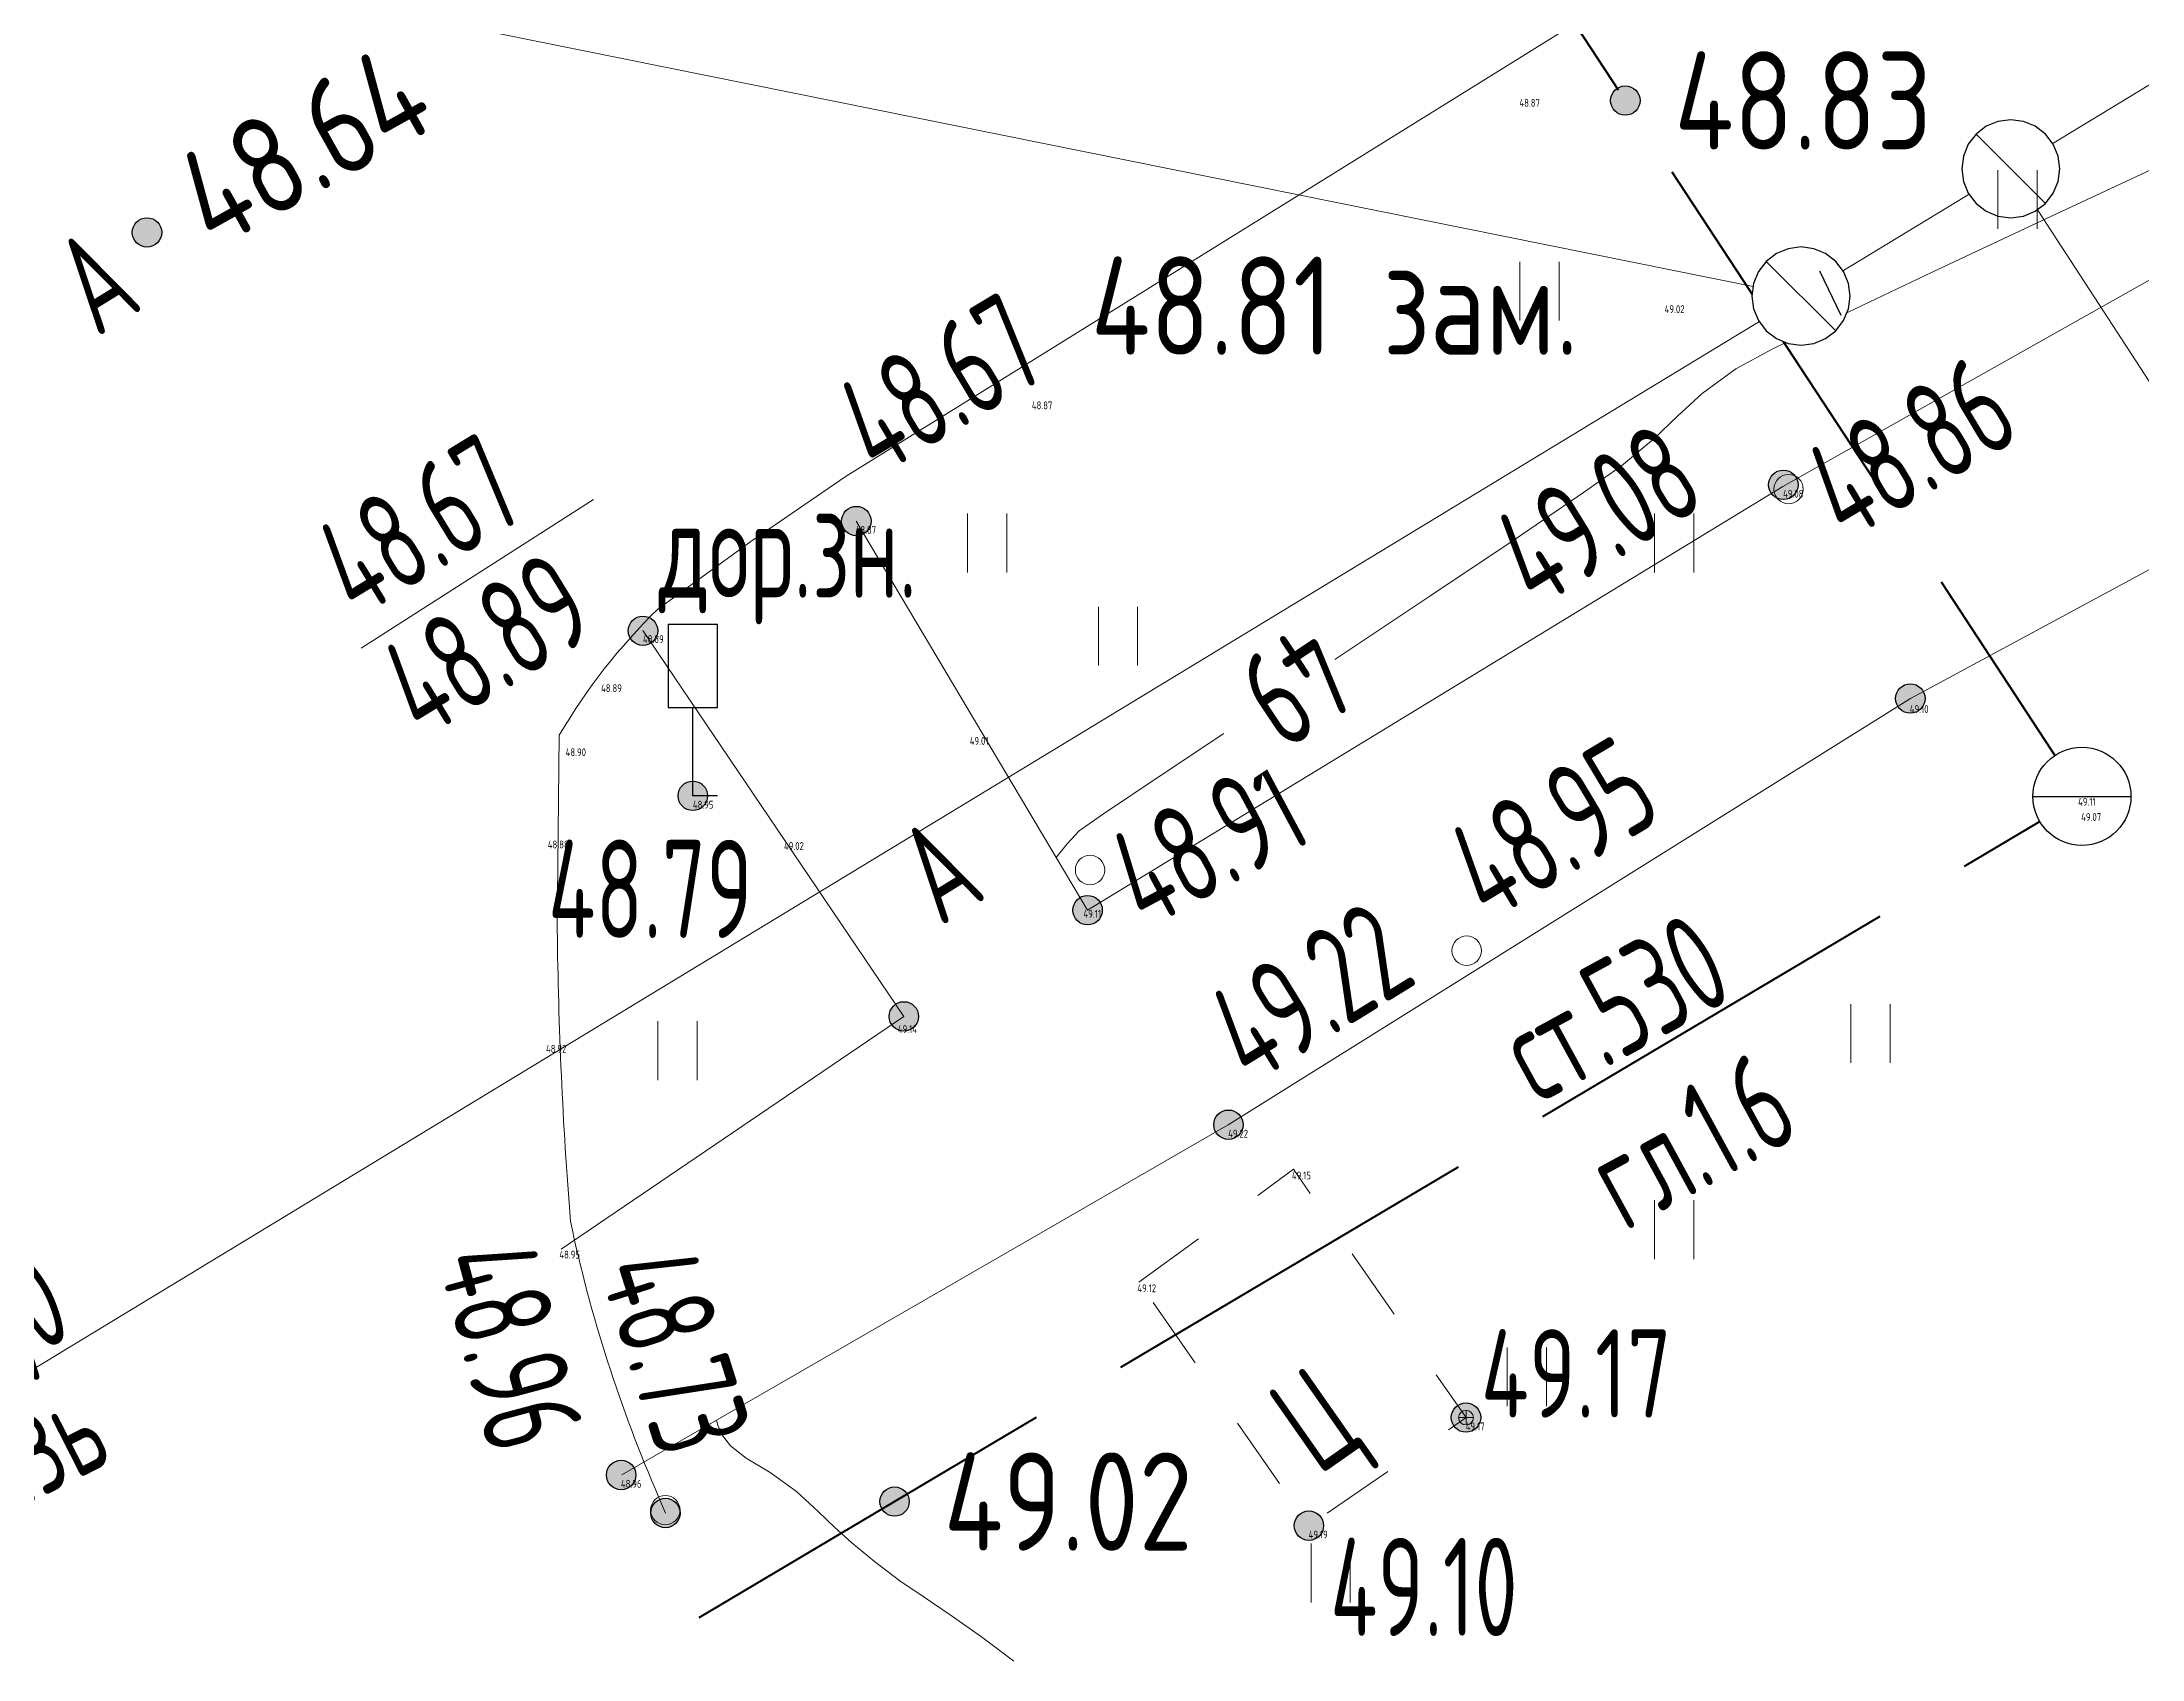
# Model space of a CAD drawing. Extents: x 1098675 to 1099684, y 381052 to 381453.
# Drawn here: x 1099243.87 to 1099265.27, y 381119.42 to 381135.91 of the extents above; entities that cross this region are included whole.
import ezdxf
from ezdxf.enums import TextEntityAlignment as Align

# ---------------------------------------------------------------- set-up
doc = ezdxf.new("R2010")
doc.units = 0
doc.header["$MEASUREMENT"] = 0
doc.set_wipeout_variables(frame=1)
doc.linetypes.add('500_122_1_1', pattern=[10, 8, -2])
doc.linetypes.add('500_189_2', pattern=[3, 1.5, -1.5])
doc.layers.add('Горизонтали', color=32, linetype='CONTINUOUS', lineweight=15)
doc.layers.add('Съемка', color=253, linetype='CONTINUOUS', lineweight=20)
doc.layers.add('С_ВЫСОТА', color=252, linetype='CONTINUOUS')
doc.styles.add('D431', font='GOST2304A.ttf', dxfattribs={"height": 0.8})
doc.styles.add('TOPO_D431', font='GOST2304A.ttf')
doc.styles.add('ГОСТ', font='GOST2304A.ttf', dxfattribs={"height": 2.5})
doc.linetypes.add('500_132_1', pattern='A,4,[3,Topography.shx,S=2.5,R=0,X=0,Y=0],4,-2', length=10)

# ---------------------------------------------------------------- blocks, each defined once
blk = doc.blocks.new('Съемка')
at = {"layer": 'Съемка', "linetype": 'Continuous', "lineweight": -2}
h = blk.add_hatch(color=8, dxfattribs=at)
h.dxf.hatch_style = 1
edge = h.paths.add_edge_path()
edge.add_arc((1099260.002, 381135.309), 0.15, 0, 360)
h = blk.add_hatch(color=8, dxfattribs=at)
h.dxf.hatch_style = 1
edge = h.paths.add_edge_path()
edge.add_arc((1099263.93, 381134.614), 0.15, 0, 360)
h = blk.add_hatch(color=8, dxfattribs=at)
h.dxf.hatch_style = 1
edge = h.paths.add_edge_path()
edge.add_arc((1099244.938, 381133.965), 0.15, 0, 360)
h = blk.add_hatch(color=8, dxfattribs=at)
h.dxf.hatch_style = 1
edge = h.paths.add_edge_path()
edge.add_arc((1099261.793, 381133.317), 0.15, 0, 360)
h = blk.add_hatch(color=8, dxfattribs=at)
h.dxf.hatch_style = 1
edge = h.paths.add_edge_path()
edge.add_arc((1099261.613, 381131.392), 0.15, 0, 360)
h = blk.add_hatch(color=8, dxfattribs=at)
h.dxf.hatch_style = 1
edge = h.paths.add_edge_path()
edge.add_arc((1099261.613, 381131.392), 0.15, 0, 360)
h = blk.add_hatch(color=8, dxfattribs=at)
h.dxf.hatch_style = 1
edge = h.paths.add_edge_path()
edge.add_arc((1099252.166, 381131.023), 0.15, 0, 360)
h = blk.add_hatch(color=8, dxfattribs=at)
h.dxf.hatch_style = 1
edge = h.paths.add_edge_path()
edge.add_arc((1099252.166, 381131.023), 0.15, 0, 360)
h = blk.add_hatch(color=8, dxfattribs=at)
h.dxf.hatch_style = 1
edge = h.paths.add_edge_path()
edge.add_arc((1099249.992, 381129.905), 0.15, 0, 360)
h = blk.add_hatch(color=8, dxfattribs=at)
h.dxf.hatch_style = 1
edge = h.paths.add_edge_path()
edge.add_arc((1099249.992, 381129.905), 0.15, 0, 360)
h = blk.add_hatch(color=8, dxfattribs=at)
h.dxf.hatch_style = 1
edge = h.paths.add_edge_path()
edge.add_arc((1099262.907, 381129.214), 0.15, 0, 360)
h = blk.add_hatch(color=8, dxfattribs=at)
h.dxf.hatch_style = 1
edge = h.paths.add_edge_path()
edge.add_arc((1099262.907, 381129.214), 0.15, 0, 360)
h = blk.add_hatch(color=8, dxfattribs=at)
h.dxf.hatch_style = 1
edge = h.paths.add_edge_path()
edge.add_arc((1099250.5, 381128.222), 0.15, 0, 360)
h = blk.add_hatch(color=8, dxfattribs=at)
h.dxf.hatch_style = 1
edge = h.paths.add_edge_path()
edge.add_arc((1099254.523, 381127.057), 0.15, 0, 360)
h = blk.add_hatch(color=8, dxfattribs=at)
h.dxf.hatch_style = 1
edge = h.paths.add_edge_path()
edge.add_arc((1099254.523, 381127.057), 0.15, 0, 360)
h = blk.add_hatch(color=8, dxfattribs=at)
h.dxf.hatch_style = 1
edge = h.paths.add_edge_path()
edge.add_arc((1099252.651, 381125.974), 0.15, 0, 360)
h = blk.add_hatch(color=8, dxfattribs=at)
h.dxf.hatch_style = 1
edge = h.paths.add_edge_path()
edge.add_arc((1099252.651, 381125.974), 0.15, 0, 360)
h = blk.add_hatch(color=8, dxfattribs=at)
h.dxf.hatch_style = 1
edge = h.paths.add_edge_path()
edge.add_arc((1099255.958, 381124.87), 0.15, 0, 360)
h = blk.add_hatch(color=8, dxfattribs=at)
h.dxf.hatch_style = 1
edge = h.paths.add_edge_path()
edge.add_arc((1099255.958, 381124.87), 0.15, 0, 360)
h = blk.add_hatch(color=8, dxfattribs=at)
h.dxf.hatch_style = 1
edge = h.paths.add_edge_path()
edge.add_arc((1099258.379, 381121.885), 0.15, 0, 360)
h = blk.add_hatch(color=8, dxfattribs=at)
h.dxf.hatch_style = 1
edge = h.paths.add_edge_path()
edge.add_arc((1099249.77, 381121.3), 0.15, 0, 360)
h = blk.add_hatch(color=8, dxfattribs=at)
h.dxf.hatch_style = 1
edge = h.paths.add_edge_path()
edge.add_arc((1099249.77, 381121.3), 0.15, 0, 360)
h = blk.add_hatch(color=8, dxfattribs=at)
h.dxf.hatch_style = 1
edge = h.paths.add_edge_path()
edge.add_arc((1099250.221, 381120.912), 0.15, 0, 360)
h = blk.add_hatch(color=8, dxfattribs=at)
h.dxf.hatch_style = 1
edge = h.paths.add_edge_path()
edge.add_arc((1099252.556, 381121.029), 0.15, 0, 360)
h = blk.add_hatch(color=8, dxfattribs=at)
h.dxf.hatch_style = 1
edge = h.paths.add_edge_path()
edge.add_arc((1099256.778, 381120.783), 0.15, 0, 360)
at = {"layer": 'Съемка', "color": 8, "linetype": 'Continuous', "lineweight": 20}
for p, q in [((1099253.3, 381130.5), (1099253.3, 381131.1)), ((1099253.7, 381130.5), (1099253.7, 381131.1)), ((1099260.3, 381130.5), (1099260.3, 381131.1)), ((1099260.7, 381130.5), (1099260.7, 381131.1)), ((1099260.3, 381123.5), (1099260.3, 381124.1)), ((1099260.7, 381123.5), (1099260.7, 381124.1)), ((1099256.8, 381120), (1099256.8, 381120.6)), ((1099257.2, 381120), (1099257.2, 381120.6))]:
    blk.add_line(p, q, dxfattribs=at)
at = {"layer": 'Съемка', "color": 8, "linetype": '500_132_1', "ltscale": 0.5, "flags": 128}
for points in [[(1099383.949, 381208.731), (1099326.921, 381172.344), (1099317.011, 381165.455), (1099300.8, 381157), (1099228.453, 381113.074)], [(1099228.362, 381140.059), (1099261.793, 381133.317)], [(1099263.93, 381134.614), (1099274.482, 381118.403)]]:
    blk.add_lwpolyline(points, dxfattribs=at)
at = {"layer": 'Съемка', "color": 8, "linetype": '500_122_1_1', "lineweight": 40, "ltscale": 0.5, "flags": 128}
blk.add_lwpolyline([(1099173.186, 381073.881), (1099264.655, 381128.217), (1099249.551, 381151.239), (1099313.303, 381191.893)], dxfattribs=at)
at = {"layer": 'Съемка', "color": 8, "linetype": 'Continuous', "ltscale": 0.5}
blk.add_lwpolyline([(1099250.221, 381120.912), (1099250.152, 381121.078, -0.050582), (1099249.253, 381123.887, -0.017166), (1099249.119, 381126.859), (1099249.139, 381128.841, -0.066599), (1099250.143, 381130.125), (1099251.091, 381130.816), (1099252.064, 381131.479), (1099260.641, 381136.813), (1099274.84, 381145.576), (1099294.542, 381157.687, -0.063419), (1099300.801, 381157.303, -0.018142), (1099307.613, 381154.228)], format="xyb", dxfattribs=at)
at = {"layer": 'Съемка', "color": 8, "ltscale": 0.5, "flags": 128}
for points in [[(1099268.392, 381136.102), (1099268.006, 381135.883), (1099267.302, 381135.531), (1099266.371, 381135.084), (1099265.305, 381134.58), (1099264.194, 381134.059), (1099263.129, 381133.56), (1099262.203, 381133.12), (1099261.505, 381132.779), (1099261.127, 381132.575), (1099260.784, 381132.322), (1099260.537, 381132.096), (1099260.294, 381131.861), (1099259.965, 381131.586), (1099259.577, 381131.313), (1099258.89, 381130.847), (1099258.009, 381130.256), (1099257.042, 381129.611), (1099256.095, 381128.98), (1099255.273, 381128.433), (1099254.685, 381128.038), (1099254.436, 381127.865), (1099254.316, 381127.734), (1099254.204, 381127.593)], [(1099250.742, 381121.857), (1099250.754, 381121.808), (1099250.795, 381121.713), (1099250.884, 381121.596), (1099251.044, 381121.473), (1099251.289, 381121.326), (1099251.555, 381121.132), (1099251.776, 381120.927), (1099251.946, 381120.766), (1099252.119, 381120.608), (1099252.351, 381120.417), (1099252.611, 381120.221), (1099252.857, 381120.054), (1099253.123, 381119.876), (1099253.442, 381119.649), (1099253.772, 381119.403)]]:
    blk.add_lwpolyline(points, dxfattribs=at)
at = {"layer": 'Съемка', "color": 8, "linetype": 'Continuous', "ltscale": 0.5}
for points in [[(1099252.166, 381131.023), (1099254.523, 381127.057), (1099261.609, 381131.377), (1099270.323, 381136.285), (1099277.146, 381140.484), (1099287.33, 381145.812), (1099288.501, 381143.999), (1099278.329, 381138.181), (1099271.601, 381133.908), (1099262.907, 381129.214), (1099255.955, 381124.868), (1099249.776, 381121.3)], [(1099249.16, 381123.603), (1099252.651, 381125.974), (1099249.99, 381129.908)]]:
    blk.add_lwpolyline(points, dxfattribs=at)
at = {"layer": 'Съемка', "color": 8, "linetype": 'Continuous', "lineweight": 20}
for points in [[(1099258.929, 381133.067), (1099258.929, 381133.667)], [(1099259.329, 381133.067), (1099259.329, 381133.667)], [(1099254.633, 381129.55), (1099254.633, 381130.15)], [(1099255.033, 381129.55), (1099255.033, 381130.15)], [(1099262.3, 381125.5), (1099262.3, 381126.1)], [(1099262.7, 381125.5), (1099262.7, 381126.1)], [(1099250.144, 381125.324), (1099250.144, 381125.924)], [(1099250.544, 381125.324), (1099250.544, 381125.924)], [(1099258.8, 381122), (1099258.8, 381122.6)], [(1099259.2, 381122), (1099259.2, 381122.6)]]:
    blk.add_lwpolyline(points, dxfattribs=at)
at = {"layer": 'Съемка', "color": 8, "linetype": 'Continuous', "lineweight": 20, "flags": 128}
for points in [[(1099261.516, 381131.349, 1), (1099261.816, 381131.349, 1)], [(1099254.398, 381127.466, 1), (1099254.698, 381127.466, 1)], [(1099258.236, 381126.644, 1), (1099258.536, 381126.644, 1)], [(1099250.07, 381120.942, 1), (1099250.37, 381120.942, 1)], [(1099250.071, 381120.912, 1), (1099250.371, 381120.912, 1)]]:
    blk.add_lwpolyline(points, format="xyb", close=True, dxfattribs=at)
at = {"layer": 'Съемка', "color": 8, "flags": 128}
blk.add_lwpolyline([(1099247.122, 381129.727), (1099249.489, 381131.242)], dxfattribs=at)
at = {"layer": 'Съемка', "color": 8, "linetype": 'Continuous', "lineweight": -2}
for points in [[(1099250.25, 381129.972), (1099250.25, 381129.122), (1099250.75, 381129.122), (1099250.75, 381129.972)], [(1099250.25, 381129.972), (1099250.75, 381129.972)], [(1099250.75, 381128.222), (1099250.5, 381128.222), (1099250.5, 381129.122)]]:
    blk.add_lwpolyline(points, dxfattribs=at)
at = {"layer": 'Съемка', "color": 8, "linetype": '500_189_2', "ltscale": 0.5, "flags": 128}
blk.add_lwpolyline([(1099255.046, 381123.265), (1099256.621, 381124.416), (1099258.379, 381121.885), (1099256.778, 381120.783)], close=True, dxfattribs=at)
at = {"layer": 'Съемка', "color": 8, "linetype": 'Continuous'}
for points in [[(1099258.379, 381121.96), (1099258.379, 381121.81)], [(1099258.379, 381121.96), (1099258.379, 381121.81)], [(1099258.454, 381121.885), (1099258.304, 381121.885)], [(1099258.454, 381121.885), (1099258.304, 381121.885)]]:
    blk.add_lwpolyline(points, dxfattribs=at)
at = {"layer": 'Съемка', "color": 8, "linetype": 'Continuous', "lineweight": -2}
for centre in [(1099260.002, 381135.309), (1099263.93, 381134.614), (1099244.938, 381133.965), (1099261.793, 381133.317), (1099261.613, 381131.392), (1099261.613, 381131.392), (1099252.166, 381131.023), (1099252.166, 381131.023), (1099249.992, 381129.905), (1099249.992, 381129.905), (1099262.907, 381129.214), (1099262.907, 381129.214), (1099250.5, 381128.222), (1099254.523, 381127.057), (1099254.523, 381127.057), (1099252.651, 381125.974), (1099252.651, 381125.974), (1099255.958, 381124.87), (1099255.958, 381124.87), (1099258.379, 381121.885), (1099249.77, 381121.3), (1099249.77, 381121.3), (1099250.221, 381120.912), (1099252.556, 381121.029), (1099256.778, 381120.783)]:
    blk.add_circle(centre, 0.15, dxfattribs=at)
at = {"layer": 'Съемка', "color": 8, "linetype": 'Continuous'}
blk.add_circle((1099258.379, 381121.885), 0.075, dxfattribs=at)
blk.add_circle((1099258.379, 381121.885), 0.075, dxfattribs=at)
at = {"layer": 'Съемка', "color": 8, "linetype": 'Continuous', "lineweight": 30, "style": 'ГОСТ'}
blk.add_text('48.64', height=1, rotation=29.167, dxfattribs=at).set_placement((1099245.618, 381133.772))
for s, p in [('48.83', (1099260.502, 381134.809)), ('48.81 зам.', (1099254.556, 381132.718)), ('49.02', (1099253.056, 381120.529))]:
    blk.add_text(s, height=1, dxfattribs=at).set_placement(p)
at = {"layer": 'Съемка', "color": 8, "style": 'ГОСТ', "width": 0.8}
for p in [(1099244.165, 381133.32), (1099252.761, 381127.315)]:
    blk.add_text('А', height=1, rotation=31.6643, dxfattribs=at).set_placement(p, align=Align.MIDDLE_LEFT)
at = {"layer": 'Съемка', "color": 8, "linetype": 'Continuous', "lineweight": 15, "ltscale": 0.5, "style": 'ГОСТ', "width": 0.8}
for s, rotation, p in [('48.67', 30.9233, (1099252.383, 381131.46)), ('48.86', 30.9091, (1099262.253, 381130.801)), ('48.95', 30.884, (1099258.611, 381126.925)), ('48.91', 28.1696, (1099255.115, 381126.85)), ('48.73', 287.5526, (1099249.536, 381123.402))]:
    blk.add_text(s, height=1, rotation=rotation, dxfattribs=at).set_placement(p)
at = {"layer": 'Съемка', "color": 8, "style": 'ГОСТ', "width": 0.8}
for s, rotation, p in [('48.67', 31.4258, (1099247.081, 381130.015)), ('49.08', 31.6958, (1099259.093, 381130.116)), ('48.89', 31.4258, (1099247.747, 381128.788)), ('49.22', 31.6958, (1099256.185, 381125.263)), ('48.96', 285.0281, (1099247.892, 381123.507))]:
    blk.add_text(s, height=1, rotation=rotation, dxfattribs=at).set_placement(p)
at = {"layer": 'Съемка', "color": 8, "linetype": 'Continuous'}
for s, height, style, width, p in [('дор.зн.', 1, 'ГОСТ', 0.8, (1099250.152, 381130.242)), ('49.17', 0.9, 'D431', 0.9, (1099258.529, 381121.885)), ('49.17', 0.9, 'D431', 0.9, (1099258.529, 381121.885))]:
    blk.add_text(s, height=height, dxfattribs=dict(at, style=style, width=width)).set_placement(p)
at = {"layer": 'Съемка', "color": 8, "lineweight": 30, "style": 'ГОСТ', "width": 0.8}
for s, p in [('48.79', (1099249.024, 381126.774)), ('49.10', (1099256.993, 381119.659))]:
    blk.add_text(s, height=1, dxfattribs=at).set_placement(p)
at = {"layer": 'Съемка', "color": 8, "style": 'ГОСТ', "width": 0.8}
for s, p in [('ст.530', (1099259.887, 381126.064)), ('гл.1.6', (1099260.667, 381124.713))]:
    blk.add_text(s, height=1, rotation=28.5828, dxfattribs=at).set_placement(p, align=Align.MIDDLE_CENTER)
at = {"layer": 'Съемка', "color": 8, "linetype": '500_132_1', "ltscale": 0.5, "style": 'ГОСТ', "width": 0.8}
for s, p in [('гл. 1,0', (1099242.002, 381121.608)), ('связь', (1099242.801, 381120.529))]:
    blk.add_text(s, height=1, rotation=26.9338, dxfattribs=at).set_placement(p)
at = {"layer": 'Съемка', "color": 8, "ltscale": 0.5, "style": 'ГОСТ', "width": 0.8}
blk.add_text('Ц', height=1, rotation=35, dxfattribs=at).set_placement((1099256.59, 381121.696), align=Align.MIDDLE_LEFT)
at = {"color": 8, "linetype": 'Continuous', "lineweight": -2}
for points in [[(1099264.43, 381134.614), (1099264.413, 381134.743), (1099264.363, 381134.864), (1099264.283, 381134.968), (1099264.18, 381135.047), (1099264.059, 381135.097), (1099263.93, 381135.114), (1099263.8, 381135.097), (1099263.68, 381135.047), (1099263.576, 381134.968), (1099263.497, 381134.864), (1099263.447, 381134.743), (1099263.43, 381134.614), (1099263.447, 381134.485), (1099263.497, 381134.364), (1099263.576, 381134.26), (1099263.68, 381134.181), (1099263.8, 381134.131), (1099263.93, 381134.114), (1099264.059, 381134.131), (1099264.18, 381134.181), (1099264.283, 381134.26), (1099264.363, 381134.364), (1099264.413, 381134.485)], [(1099262.293, 381133.317), (1099262.276, 381133.446), (1099262.226, 381133.567), (1099262.146, 381133.67), (1099262.043, 381133.75), (1099261.922, 381133.799), (1099261.793, 381133.817), (1099261.663, 381133.799), (1099261.543, 381133.75), (1099261.439, 381133.67), (1099261.36, 381133.567), (1099261.31, 381133.446), (1099261.293, 381133.317), (1099261.31, 381133.187), (1099261.36, 381133.067), (1099261.439, 381132.963), (1099261.543, 381132.884), (1099261.663, 381132.834), (1099261.793, 381132.817), (1099261.922, 381132.834), (1099262.043, 381132.884), (1099262.146, 381132.963), (1099262.226, 381133.067), (1099262.276, 381133.187)], [(1099264.606, 381128.717), (1099264.509, 381128.698), (1099264.418, 381128.66), (1099264.336, 381128.605), (1099264.267, 381128.536), (1099264.212, 381128.454), (1099264.174, 381128.363), (1099264.155, 381128.266), (1099264.155, 381128.168), (1099264.174, 381128.071), (1099264.212, 381127.98), (1099264.267, 381127.898), (1099264.336, 381127.829), (1099264.418, 381127.774), (1099264.509, 381127.736), (1099264.606, 381127.717), (1099264.704, 381127.717), (1099264.801, 381127.736), (1099264.892, 381127.774), (1099264.974, 381127.829), (1099265.043, 381127.898), (1099265.098, 381127.98), (1099265.136, 381128.071), (1099265.155, 381128.168), (1099265.155, 381128.266), (1099265.136, 381128.363), (1099265.098, 381128.454), (1099265.043, 381128.536), (1099264.974, 381128.605), (1099264.892, 381128.66), (1099264.801, 381128.698), (1099264.704, 381128.717)]]:
    blk.add_wipeout(points, dxfattribs=at).dxf.layer = 'Съемка'
at = {"color": 7, "true_color": 0xffffff}
blk.add_wipeout([(1099257.347, 381129.154), (1099256.216, 381128.401), (1099255.607, 381129.316), (1099256.737, 381130.069)], dxfattribs=at).dxf.layer = 'Съемка'
at = {"layer": 'Съемка', "color": 8, "linetype": 'Continuous', "lineweight": -2}
for p, q in [((1099264.283, 381134.26), (1099263.576, 381134.968)), ((1099262.146, 381132.963), (1099261.439, 381133.67)), ((1099264.155, 381128.217), (1099265.155, 381128.217))]:
    blk.add_line(p, q, dxfattribs=at)
at = {"layer": 'Съемка', "color": 8, "linetype": 'Continuous', "lineweight": 20}
for p, q in [((1099263.8, 381134), (1099263.8, 381134.6)), ((1099264.2, 381134), (1099264.2, 381134.6))]:
    blk.add_line(p, q, dxfattribs=at)
at = {"layer": 'Съемка', "color": 8, "linetype": 'Continuous', "lineweight": -2, "flags": 128}
for points in [[(1099264.43, 381134.614), (1099264.413, 381134.743), (1099264.363, 381134.864), (1099264.283, 381134.968), (1099264.18, 381135.047), (1099264.059, 381135.097), (1099263.93, 381135.114), (1099263.8, 381135.097), (1099263.68, 381135.047), (1099263.576, 381134.968), (1099263.497, 381134.864), (1099263.447, 381134.743), (1099263.43, 381134.614), (1099263.447, 381134.485), (1099263.497, 381134.364), (1099263.576, 381134.26), (1099263.68, 381134.181), (1099263.8, 381134.131), (1099263.93, 381134.114), (1099264.059, 381134.131), (1099264.18, 381134.181), (1099264.283, 381134.26), (1099264.363, 381134.364), (1099264.413, 381134.485)], [(1099262.293, 381133.317), (1099262.276, 381133.446), (1099262.226, 381133.567), (1099262.146, 381133.67), (1099262.043, 381133.75), (1099261.922, 381133.799), (1099261.793, 381133.817), (1099261.663, 381133.799), (1099261.543, 381133.75), (1099261.439, 381133.67), (1099261.36, 381133.567), (1099261.31, 381133.446), (1099261.293, 381133.317), (1099261.31, 381133.187), (1099261.36, 381133.067), (1099261.439, 381132.963), (1099261.543, 381132.884), (1099261.663, 381132.834), (1099261.793, 381132.817), (1099261.922, 381132.834), (1099262.043, 381132.884), (1099262.146, 381132.963), (1099262.226, 381133.067), (1099262.276, 381133.187)]]:
    blk.add_lwpolyline(points, close=True, dxfattribs=at)
at = {"layer": 'Съемка', "color": 8, "linetype": 'Continuous', "lineweight": -2}
blk.add_lwpolyline([(1099262.203, 381133.12), (1099261.986, 381133.57)], dxfattribs=at)
blk.add_circle((1099264.655, 381128.217), 0.5, dxfattribs=at)
at = {"layer": 'Съемка', "color": 8, "linetype": 'Continuous', "lineweight": 30, "style": 'ГОСТ', "width": 0.8}
blk.add_text('49', height=1, rotation=213.6579, dxfattribs=at).set_placement((1099257.042, 381129.611), align=Align.MIDDLE_LEFT)
at = {"color": 7, "true_color": 0xffffff}
blk.add_wipeout([(1099257.347, 381129.154), (1099256.216, 381128.401), (1099255.607, 381129.316), (1099256.737, 381130.069)], dxfattribs=at).translate(0, 0, -1.5).dxf.layer = 'Горизонтали'
at = {"layer": 'Съемка', "color": 8, "linetype": 'Continuous', "lineweight": 30, "style": 'ГОСТ', "width": 0.8}
blk.add_text('49', height=1, rotation=213.6579, dxfattribs=at).set_placement((1099257.042, 381129.611, -1.5), align=Align.MIDDLE_LEFT)

msp = doc.modelspace()

# ---------------------------------------------------------------- block references
at = {"layer": 'Съемка', "color": 6, "lineweight": 30}
msp.add_blockref('Съемка', (0, 0), dxfattribs=at)

# ---------------------------------------------------------------- next in the draw order: texts
at = {"layer": 'С_ВЫСОТА', "color": 1, "style": 'TOPO_D431'}
for s, p in [('48.87', (1099258.923, 381135.286)), ('48.87', (1099258.923, 381135.286)), ('49.02', (1099260.403, 381133.183)), ('49.02', (1099260.403, 381133.183)), ('48.87', (1099253.954, 381132.202)), ('48.87', (1099253.954, 381132.202)), ('49.08', (1099261.61, 381131.301)), ('49.08', (1099261.61, 381131.301)), ('48.87', (1099252.158, 381130.933)), ('48.87', (1099252.158, 381130.933)), ('48.89', (1099249.992, 381129.82)), ('48.89', (1099249.992, 381129.82)), ('48.89', (1099249.565, 381129.319)), ('48.89', (1099249.565, 381129.319)), ('49.10', (1099262.901, 381129.107)), ('49.10', (1099262.901, 381129.107)), ('49.01', (1099253.322, 381128.782)), ('49.01', (1099253.322, 381128.782)), ('48.90', (1099249.204, 381128.667)), ('48.90', (1099249.204, 381128.667)), ('48.95', (1099250.5, 381128.132)), ('48.95', (1099250.5, 381128.132)), ('49.11', (1099264.616, 381128.161)), ('49.11', (1099264.616, 381128.161)), ('49.07', (1099264.647, 381128.006)), ('49.07', (1099264.647, 381128.006)), ('48.88', (1099249.022, 381127.726)), ('48.88', (1099249.022, 381127.726)), ('49.02', (1099251.429, 381127.711)), ('49.02', (1099251.429, 381127.711)), ('49.11', (1099254.481, 381127.02)), ('49.11', (1099254.481, 381127.02)), ('49.14', (1099252.589, 381125.845)), ('49.14', (1099252.589, 381125.845)), ('48.92', (1099249.004, 381125.644)), ('48.92', (1099249.004, 381125.644)), ('49.22', (1099255.955, 381124.779)), ('49.22', (1099255.955, 381124.779)), ('49.15', (1099256.605, 381124.353)), ('49.15', (1099256.605, 381124.353)), ('48.95', (1099249.14, 381123.546)), ('48.95', (1099249.14, 381123.546)), ('49.12', (1099255.03, 381123.203)), ('49.12', (1099255.03, 381123.203)), ('49.17', (1099258.376, 381121.795)), ('49.17', (1099258.376, 381121.795)), ('48.96', (1099249.767, 381121.21)), ('48.96', (1099249.767, 381121.21)), ('49.19', (1099256.775, 381120.693)), ('49.19', (1099256.775, 381120.693))]:
    msp.add_text(s, height=0.08, dxfattribs=at).set_placement(p, align=Align.MIDDLE_LEFT)

doc.saveas('drawing.dxf')
